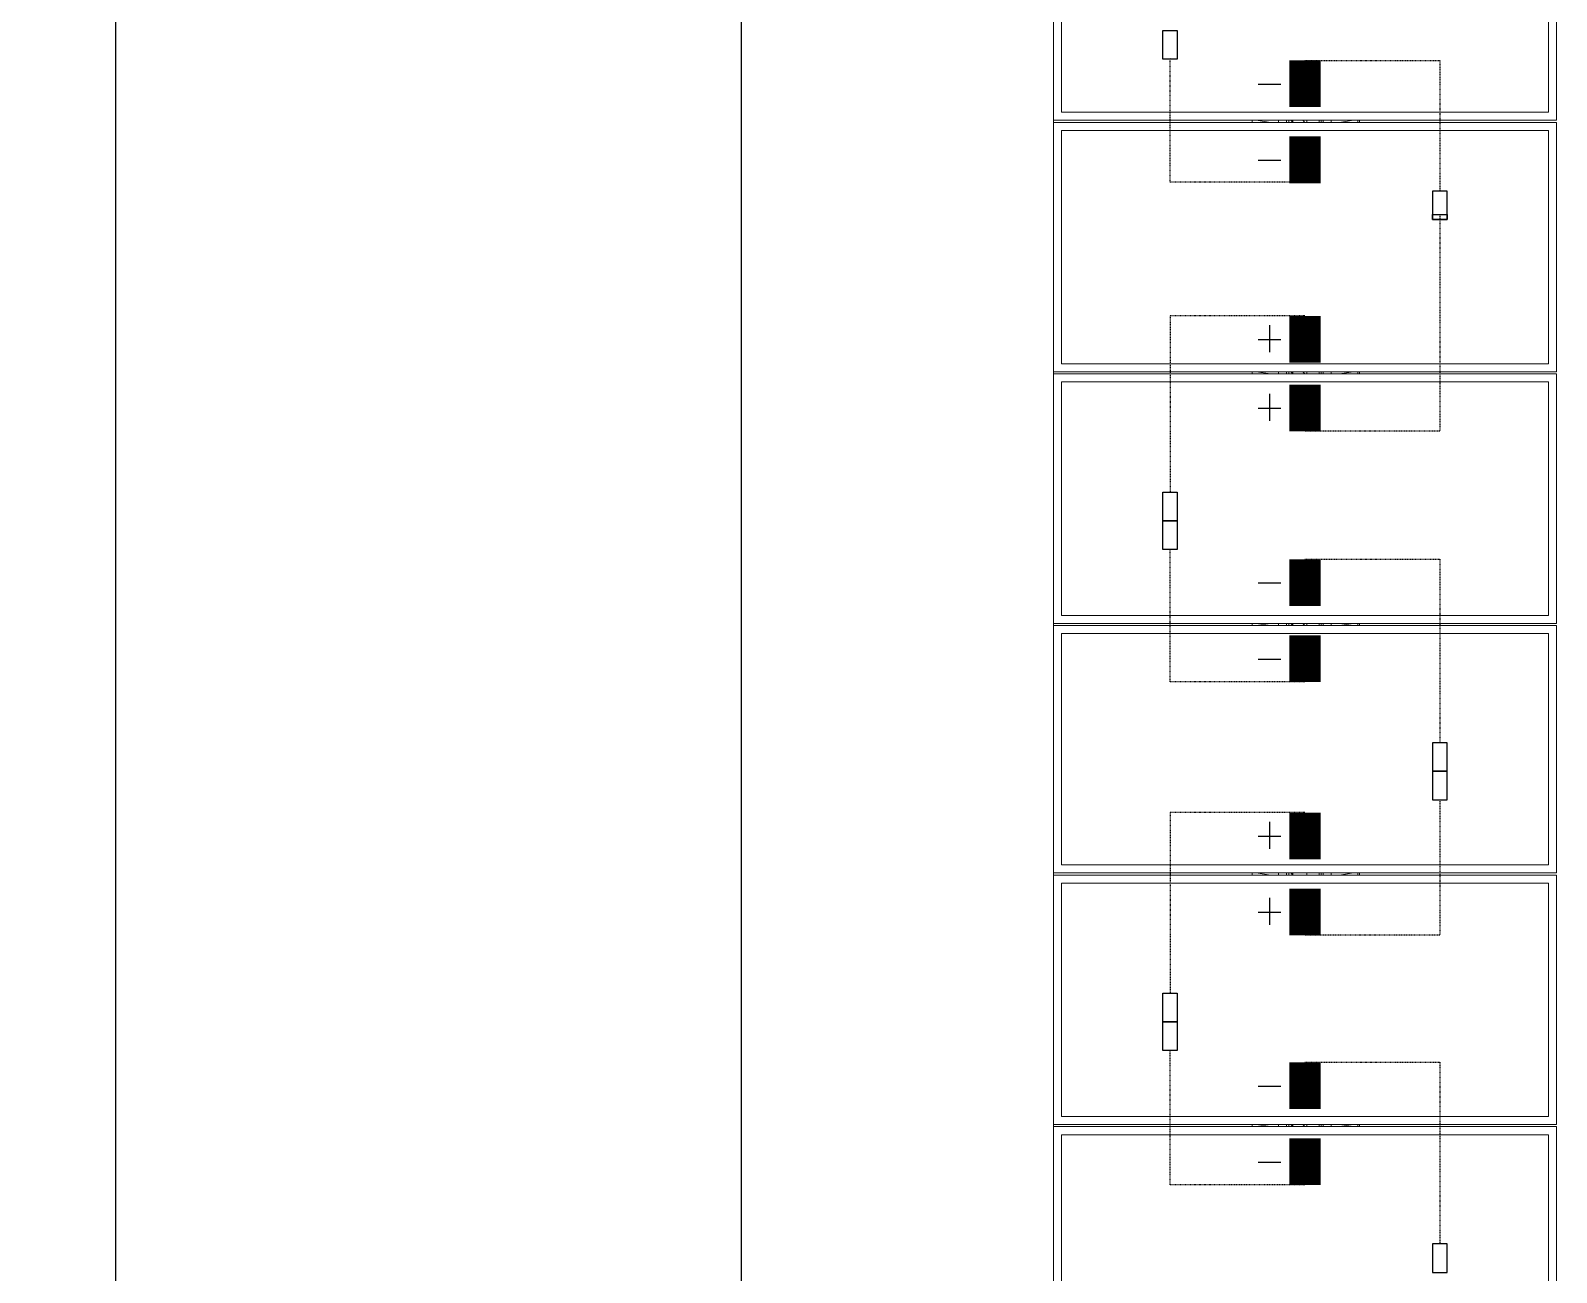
# Model space of a CAD drawing. Header units: feet. Extents: x -13743 to 68376, y -48 to 67763.
# Drawn here: x 4211.7 to 4455.3, y 64739 to 64937.2 of the extents above; entities that cross this region are included whole.
import ezdxf

# ---------------------------------------------------------------- set-up
doc = ezdxf.new("R2010")
doc.units = ezdxf.units.FT
doc.header["$MEASUREMENT"] = 0
doc.linetypes.add('HIDDEN', pattern=[0.375, 0.25, -0.125])
for name, color, linetype in [('E-HARN-COMP', 8, 'Continuous'), ('E-TRNK-CABL-NEG', 6, 'HIDDEN'), ('E-TRUNK-CABLE-POS', 6, 'HIDDEN'), ('G-ANNO-TEXT', 1, 'Continuous'), ('Polarity-Text', 7, 'Continuous')]:
    doc.layers.add(name, color=color, linetype=linetype)

# ---------------------------------------------------------------- blocks, each defined once
blk = doc.blocks.new('A$C47dfd34d')
at = {"lineweight": 5}
for points in [[(5.9814, 0.4133), (4.1282, 0.4133)], [(4.9515, 0.235), (4.9531, 0.2467), (4.9531, 0.2433)], [(5.1581, 0.2467), (5.1581, 0.2433)], [(5.1598, 0.2467), (5.1581, 0.235)], [(5.3631, 0.235), (5.3648, 0.2467), (5.3648, 0.2433)], [(5.5698, 0.235), (5.5714, 0.2467), (5.5714, 0.2433)], [(5.7764, 0.2467), (5.7764, 0.2433)], [(5.7781, 0.2467), (5.7764, 0.235)], [(4.9515, 0.2283), (4.9531, 0.2283)], [(5.1581, 0.2283), (5.1598, 0.2283)], [(5.3631, 0.2283), (5.3648, 0.2283)], [(5.5698, 0.2283), (5.5714, 0.2283)], [(5.7764, 0.2283), (5.7781, 0.2283)], [(4.9531, 0.2217), (4.9515, 0.2217)], [(4.9515, 0.22), (4.9531, 0.22)], [(4.9531, 0.2167), (4.9515, 0.2167), (4.9531, 0.2183)], [(5.1598, 0.2217), (5.1581, 0.2217)], [(5.1581, 0.22), (5.1598, 0.22)], [(5.1598, 0.2167), (5.1581, 0.2167), (5.1598, 0.2183)], [(5.3648, 0.2217), (5.3631, 0.2217)], [(5.3631, 0.22), (5.3648, 0.22)], [(5.3648, 0.2167), (5.3631, 0.2167), (5.3648, 0.2183)], [(5.5714, 0.2217), (5.5698, 0.2217)], [(5.5698, 0.22), (5.5714, 0.22)], [(5.5714, 0.2167), (5.5698, 0.2167), (5.5714, 0.2183)], [(5.7781, 0.2217), (5.7764, 0.2217)], [(5.7764, 0.22), (5.7781, 0.22)], [(5.7781, 0.2167), (5.7764, 0.2167), (5.7781, 0.2183)], [(4.9515, 0.2067), (4.9531, 0.2083)], [(4.9531, 0.205), (4.9515, 0.205)], [(5.1581, 0.2067), (5.1581, 0.2083)], [(5.1598, 0.205), (5.1581, 0.205)], [(5.3631, 0.2067), (5.3648, 0.2083)], [(5.3648, 0.205), (5.3631, 0.205)], [(5.5698, 0.2067), (5.5714, 0.2083)], [(5.5714, 0.205), (5.5698, 0.205)], [(5.7764, 0.2067), (5.7781, 0.2083)], [(5.7781, 0.205), (5.7764, 0.205)], [(4.9515, 0.195), (4.9531, 0.195)], [(4.9531, 0.1933), (4.9515, 0.1933)], [(4.9515, 0.1917), (4.9531, 0.1917)], [(5.1581, 0.195), (5.1598, 0.195)], [(5.1598, 0.1933), (5.1581, 0.1933)], [(5.1581, 0.1917), (5.1598, 0.1917)], [(5.3631, 0.195), (5.3648, 0.195)], [(5.3648, 0.1933), (5.3631, 0.1933)], [(5.3631, 0.1917), (5.3648, 0.1917)], [(5.5698, 0.195), (5.5714, 0.195)], [(5.5714, 0.1933), (5.5698, 0.1933)], [(5.5698, 0.1917), (5.5714, 0.1917)], [(5.7764, 0.195), (5.7781, 0.195)], [(5.7781, 0.1933), (5.7764, 0.1933)], [(5.7764, 0.1917), (5.7781, 0.1917)], [(4.9531, 0.185), (4.9515, 0.185)], [(4.9515, 0.1783), (4.9531, 0.1667)], [(5.1598, 0.185), (5.1581, 0.185)], [(5.1581, 0.1783), (5.1598, 0.1667)], [(5.3648, 0.185), (5.3631, 0.185)], [(5.3631, 0.1783), (5.3648, 0.1667)], [(5.5714, 0.185), (5.5698, 0.185)], [(5.5698, 0.1783), (5.5714, 0.1667)], [(5.7781, 0.185), (5.7764, 0.185)], [(5.7764, 0.1783), (5.7781, 0.1667)], [(4.9515, 0.1633), (4.9531, 0.1633)], [(4.9531, 0.1683), (4.9531, 0.165)], [(4.9531, 0.165), (4.9531, 0.165)], [(5.1581, 0.1683), (5.1581, 0.165)], [(5.1581, 0.165), (5.1581, 0.165)], [(5.1581, 0.1633), (5.1598, 0.1633)], [(5.3631, 0.1633), (5.3648, 0.1633)], [(5.3648, 0.1683), (5.3648, 0.165)], [(5.3648, 0.165), (5.3648, 0.165)], [(5.5698, 0.1633), (5.5714, 0.1633)], [(5.5714, 0.1683), (5.5714, 0.165)], [(5.5714, 0.165), (5.5714, 0.165)], [(5.7764, 0.1683), (5.7764, 0.165)], [(5.7764, 0.165), (5.7764, 0.165)], [(5.7764, 0.1633), (5.7781, 0.1633)], [(4.9515, 0.1617), (4.9531, 0.1617)], [(5.1581, 0.1617), (5.1598, 0.1617)], [(5.3631, 0.1617), (5.3648, 0.1617)], [(5.5698, 0.1617), (5.5714, 0.1617)], [(5.7764, 0.1617), (5.7781, 0.1617)]]:
    blk.add_lwpolyline(points, dxfattribs=at)
for points in [[(4.7465, 0.4133), (4.9515, 0.4133), (4.9515, 0), (4.7465, 0)], [(4.7531, 0.4067), (4.7531, 0.0067), (4.9448, 0.0067), (4.9448, 0.4067)], [(4.9531, 0.4133), (5.1581, 0.4133), (5.1581, 0), (4.9531, 0)], [(4.9598, 0.4067), (4.9598, 0.0067), (5.1515, 0.0067), (5.1515, 0.4067)], [(5.1598, 0), (5.3631, 0), (5.3631, 0.4133), (5.1598, 0.4133)], [(5.1665, 0.0067), (5.3564, 0.0067), (5.3564, 0.4067), (5.1665, 0.4067)], [(5.3648, 0.4133), (5.3648, 0), (5.5698, 0), (5.5698, 0.4133)], [(5.5631, 0.4067), (5.5631, 0.0067), (5.3714, 0.0067), (5.3714, 0.4067)], [(5.7764, 0.4133), (5.5714, 0.4133), (5.5714, 0), (5.7764, 0)], [(5.5781, 0.0067), (5.7698, 0.0067), (5.7698, 0.4067), (5.5781, 0.4067)], [(5.7781, 0), (5.7781, 0.4133), (5.9814, 0.4133), (5.9814, 0)], [(5.7848, 0.0067), (5.7848, 0.4067), (5.9748, 0.4067), (5.9748, 0.0067)], [(4.9531, 0.25), (4.9515, 0.25)], [(5.1598, 0.25), (5.1581, 0.25)], [(5.3648, 0.25), (5.3631, 0.25)], [(5.5714, 0.25), (5.5698, 0.25)], [(5.7781, 0.25), (5.7764, 0.25)]]:
    blk.add_lwpolyline(points, close=True, dxfattribs=at)

msp = doc.modelspace()

# ---------------------------------------------------------------- linework, layer by layer
at = {"layer": 'E-HARN-COMP'}
for points in [[(4392.43, 64937.24), (4394.76, 64937.24), (4394.76, 64932.67), (4392.43, 64932.67)], [(4437.83, 64911.62), (4435.5, 64911.62), (4435.5, 64907.06), (4437.83, 64907.06)], [(4437.83, 64907.06), (4435.5, 64907.06), (4435.5, 64907.87), (4437.83, 64907.87)], [(4392.43, 64863.55), (4394.76, 64863.55), (4394.76, 64858.99), (4392.43, 64858.99)], [(4392.43, 64858.99), (4394.76, 64858.99), (4394.76, 64854.42), (4392.43, 64854.42)], [(4437.83, 64823.55), (4435.5, 64823.55), (4435.5, 64818.99), (4437.83, 64818.99)], [(4437.83, 64818.99), (4435.5, 64818.99), (4435.5, 64814.43), (4437.83, 64814.43)], [(4392.43, 64783.55), (4394.76, 64783.55), (4394.76, 64778.99), (4392.43, 64778.99)], [(4392.43, 64778.99), (4394.76, 64778.99), (4394.76, 64774.42), (4392.43, 64774.42)], [(4437.83, 64743.55), (4435.5, 64743.55), (4435.5, 64738.99), (4437.83, 64738.99)]]:
    msp.add_lwpolyline(points, close=True, dxfattribs=at)
at = {"layer": 'E-HARN-COMP', "const_width": 5}
for points in [[(4415.13, 64932.46), (4415.13, 64925.01)], [(4415.13, 64912.87), (4415.13, 64920.33)], [(4415.13, 64891.69), (4415.13, 64884.23)], [(4415.13, 64873.26), (4415.13, 64880.71)], [(4415.13, 64852.85), (4415.13, 64845.4)], [(4415.13, 64833.26), (4415.13, 64840.72)], [(4415.13, 64812.4), (4415.13, 64804.95)], [(4415.13, 64792.81), (4415.13, 64800.26)], [(4415.13, 64772.55), (4415.13, 64765.1)], [(4415.13, 64752.96), (4415.13, 64760.41)]]:
    msp.add_lwpolyline(points, dxfattribs=at)
at = {"layer": 'E-TRNK-CABL-NEG', "ltscale": 0.1}
for points in [[(4415.13, 64913.03), (4393.6, 64913.03), (4393.6, 64932.83)], [(4415.13, 64932.46), (4436.67, 64932.46), (4436.67, 64911.62)], [(4415.13, 64833.27), (4393.6, 64833.27), (4393.6, 64854.43)], [(4415.13, 64852.85), (4436.67, 64852.85), (4436.67, 64823.55)], [(4415.13, 64752.97), (4393.6, 64752.97), (4393.6, 64774.43)], [(4415.13, 64772.55), (4436.67, 64772.55), (4436.67, 64743.55)]]:
    msp.add_lwpolyline(points, dxfattribs=at)
at = {"layer": 'E-TRUNK-CABLE-POS', "ltscale": 0.1}
for points in [[(4436.67, 64907.87), (4436.67, 64873.26), (4415.13, 64873.26)], [(4415.13, 64891.69), (4393.6, 64891.69), (4393.6, 64863.56)], [(4436.67, 64814.43), (4436.67, 64792.81), (4415.13, 64792.81)], [(4415.13, 64812.4), (4393.6, 64812.4), (4393.6, 64783.56)]]:
    msp.add_lwpolyline(points, dxfattribs=at)
at = {"layer": 'G-ANNO-TEXT', "flags": 128}
for points in [[(4238.98, 63979.85, -0.298343), (4225.33, 63998.36), (4225.33, 65647.29, 0.298343), (4211.69, 65665.8, 0.298343), (4225.33, 65684.3), (4225.33, 67603.9, -0.298343), (4238.98, 67622.41)], [(4338.84, 63979.85, -0.298343), (4325.2, 63998.36), (4325.2, 64490.51, 0.298343), (4311.55, 64509.02, 0.298343), (4325.2, 64527.52), (4325.2, 65059.66, -0.298343), (4338.84, 65078.17)]]:
    msp.add_lwpolyline(points, format="xyb", dxfattribs=at)
at = {"layer": 'Polarity-Text'}
for p, q in [((4407.67, 64928.66), (4411.29, 64928.66)), ((4407.67, 64916.52), (4411.29, 64916.52)), ((4409.48, 64890.2), (4409.48, 64885.92)), ((4407.67, 64887.92), (4411.29, 64887.92)), ((4409.48, 64879.22), (4409.48, 64874.95)), ((4407.67, 64876.95), (4411.29, 64876.95)), ((4407.67, 64849.05), (4411.29, 64849.05)), ((4407.67, 64836.91), (4411.29, 64836.91)), ((4409.48, 64810.91), (4409.48, 64806.64)), ((4407.67, 64808.64), (4411.29, 64808.64)), ((4409.48, 64798.77), (4409.48, 64794.5)), ((4407.67, 64796.5), (4411.29, 64796.5)), ((4407.67, 64768.75), (4411.29, 64768.75)), ((4407.67, 64756.61), (4411.29, 64756.61))]:
    msp.add_line(p, q, dxfattribs=at)

# ---------------------------------------------------------------- block references
at = {"xscale": 194.318304, "yscale": 194.318304, "zscale": 194.318304, "rotation": 90}
msp.add_blockref('A$C47dfd34d', (4455.29, 63800.12), dxfattribs=at)

doc.saveas('drawing.dxf')
